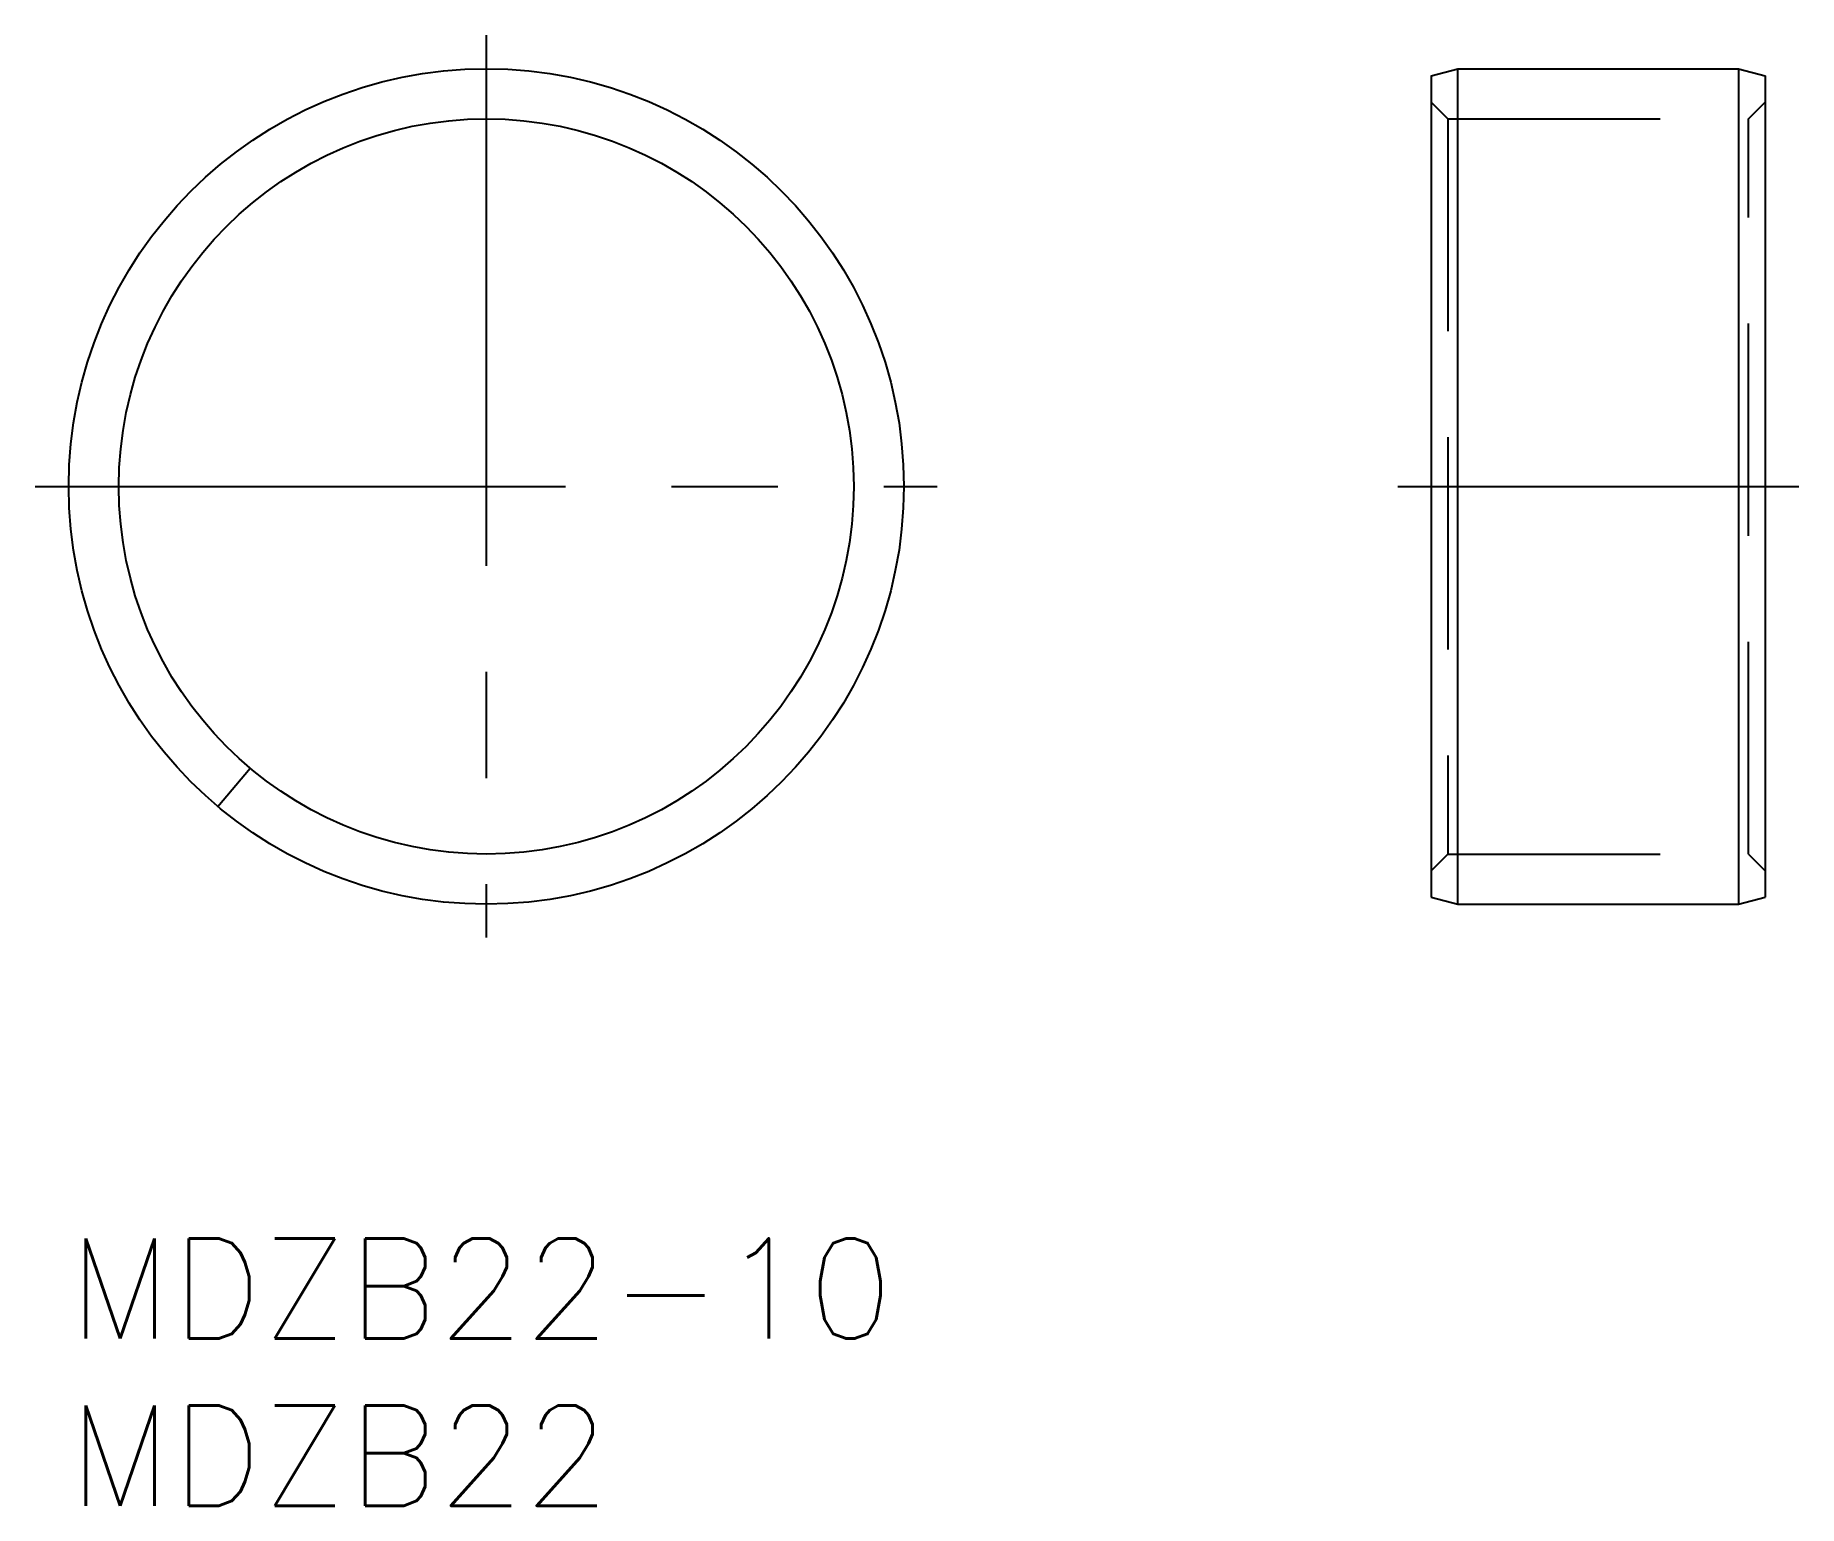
# Model space of a CAD drawing. Extents: x -1 to 51.8, y -8 to 36.
import ezdxf

# ---------------------------------------------------------------- set-up
doc = ezdxf.new("R2010")
doc.units = 0
doc.header["$LTSCALE"] = 0.5
doc.linetypes.add('CENTER', pattern=[50.8, 31.75, -6.35, 6.35, -6.35])
doc.linetypes.add('DASHED', pattern=[19.05, 12.7, -6.35])
for name, color, linetype in [('MSM_CENTER', 1, 'CENTER'), ('MSM_CONTINUOUS', 7, 'CONTINUOUS'), ('MSM_DASHED', 4, 'DASHED'), ('MSM_PART_NUMBER', 7, 'CONTINUOUS')]:
    doc.layers.add(name, color=color, linetype=linetype)
doc.styles.get("Standard").update_dxf_attribs({"font": 'txt.shx', "height": 1, "bigfont": 'bigfont.shx'})

# ---------------------------------------------------------------- blocks, each defined once
blk = doc.blocks.new('*U1')
at = {"layer": 'MSM_PART_NUMBER'}
blk.add_text('MDZB22-10', height=3, dxfattribs=at).set_placement((0, -3))
blk = doc.blocks.new('*U2')
at = {"layer": 'MSM_PART_NUMBER'}
blk.add_text('MDZB22', height=3, dxfattribs=at).set_placement((0, -8))

msp = doc.modelspace()

# ---------------------------------------------------------------- linework, layer by layer
at = {"layer": 'MSM_CENTER'}
for p, q in [((12.5, 36), (12.5, 9)), ((-1, 22.5), (26, 22.5)), ((39.789, 22.5), (51.789, 22.5))]:
    msp.add_line(p, q, dxfattribs=at)
at = {"layer": 'MSM_CONTINUOUS'}
for p, q in [((40.789, 34.786), (41.589, 35)), ((41.589, 35), (49.989, 35)), ((41.589, 10), (41.589, 35)), ((49.989, 35), (50.789, 34.786)), ((49.989, 35), (49.989, 10)), ((40.789, 34.786), (40.789, 10.214)), ((50.789, 34.786), (50.789, 10.214)), ((4.465, 12.924), (5.429, 14.074)), ((40.789, 10.214), (41.589, 10)), ((49.989, 10), (50.789, 10.214)), ((41.589, 10), (49.989, 10))]:
    msp.add_line(p, q, dxfattribs=at)
for radius in [12.5, 11]:
    msp.add_circle((12.5, 22.5), radius, dxfattribs=at)
at = {"layer": 'MSM_DASHED'}
for p, q in [((41.289, 33.5), (40.789, 34)), ((50.289, 33.5), (50.789, 34)), ((41.289, 33.5), (41.289, 11.5)), ((41.289, 33.5), (50.289, 33.5)), ((50.289, 11.5), (50.289, 33.5)), ((41.289, 11.5), (40.789, 11)), ((41.289, 11.5), (50.289, 11.5)), ((50.289, 11.5), (50.789, 11))]:
    msp.add_line(p, q, dxfattribs=at)

# ---------------------------------------------------------------- block references
at = {"layer": 'MSM_CONTINUOUS'}
for name in ['*U1', '*U2']:
    msp.add_blockref(name, (0, 0), dxfattribs=at)

doc.saveas('drawing.dxf')
